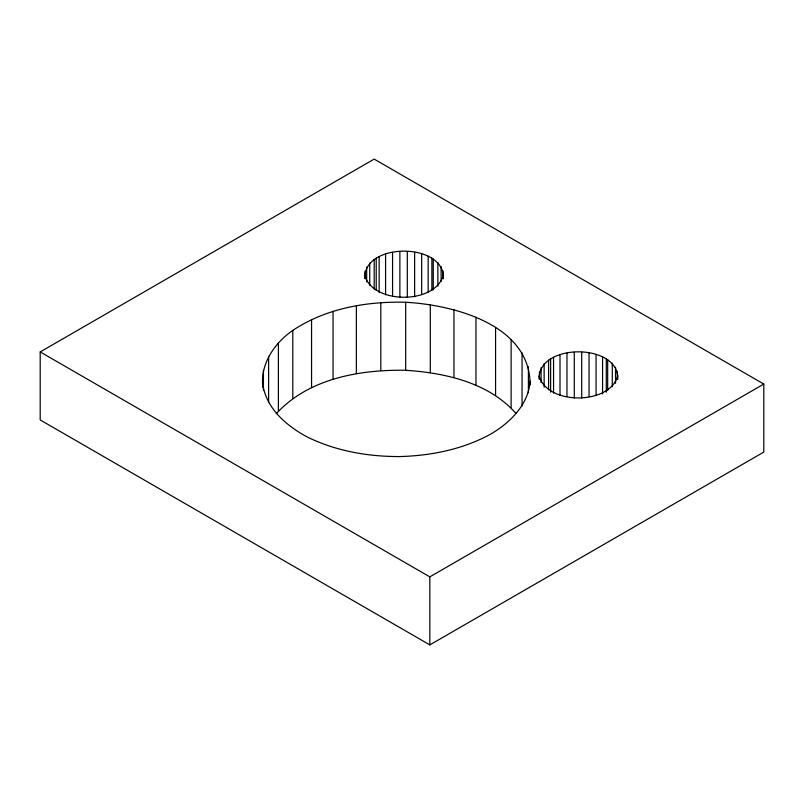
<?xml version="1.0" encoding="UTF-8"?>
<svg xmlns="http://www.w3.org/2000/svg" width="804" height="804" viewBox="0 0 804 804"><rect width="100%" height="100%" fill="white"/><g stroke="black" fill="none" stroke-linecap="round" stroke-linejoin="round"><path stroke-width="1.21" d="M262.848 387.196C260.054 363.941 274.395 343.167 292.797 330.384C325.891 308.394 366.513 301.239 405.678 302.254C453.768 304.947 530.248 324.605 530.127 384.835M364.755 278.003C363.981 241.974 445.104 242.185 443.386 278.707M539.162 378.694C538.389 342.665 619.502 342.876 617.784 379.398M530.127 381.126C528.449 404.734 510.238 422.492 490.963 433.959C463.024 449.346 431.125 455.757 399.457 456.571C367.528 456.612 335.288 450.964 306.555 436.622C286.314 425.597 266.586 408.703 262.848 384.724M443.386 274.998C435.818 304.314 373.287 304.796 364.755 275.531M617.784 375.689C610.226 405.005 547.695 405.497 539.162 376.222M276.295 413.698C308.485 378.413 359.901 369.528 405.678 370.282C445.135 372.865 488.52 382.553 515.816 413.266M40.2 351.921L374.172 159.102L763.8 384.061L763.8 452.079L429.828 644.898L40.2 419.939L40.2 351.921L429.828 576.87L763.8 384.061M617.351 371.408L617.351 378.825M615.522 367.217L615.522 383.297M612.286 363.257L612.286 386.764M607.663 359.649L607.663 390.563M606.286 358.815L606.286 392.211M602.578 356.926L602.578 394.03M596.065 354.554L596.065 395.367M589.041 352.996L589.041 396.282M581.704 352.232L581.704 398M574.277 352.283L574.277 398.05M566.971 353.147L566.971 396.432M559.996 354.805L559.996 395.618M553.564 357.277L553.564 393.146M550.619 358.815L550.619 392.211M548.589 360.081L548.589 389.759M544.137 363.74L544.137 387.237M541.082 367.729L541.082 382.573M539.424 371.94L539.424 379.357M528.399 366.795L528.399 392.764M522.067 352.805L522.067 405.99M511.123 339.579L511.123 407.598M495.576 327.489L495.576 395.518M475.958 317.218L475.958 385.237M453.948 309.57L453.948 377.599M442.944 270.707L442.944 278.134M441.115 266.526L441.115 281.37M437.878 262.566L437.878 286.063M433.255 258.958L433.255 289.872M431.879 258.124L431.879 290.274M430.291 304.585L430.291 372.604M429.828 576.87L429.828 644.898M428.17 256.235L428.17 292.093M421.668 253.863L421.668 294.676M414.633 252.295L414.633 296.827M407.296 251.541L407.296 297.299M405.678 302.254L405.678 370.282M399.869 251.592L399.869 297.349M392.563 252.446L392.563 295.741M385.588 254.114L385.588 294.927M380.805 302.585L380.805 370.614M379.156 256.587L379.156 292.455M376.222 258.124L376.222 290.274M374.192 259.38L374.192 289.068M369.729 263.049L369.729 285.309M366.674 267.039L366.674 281.882M365.016 271.239L365.016 278.666M356.363 305.58L356.363 373.609M333.057 311.238L333.057 379.257M311.56 319.55L311.56 387.568M292.797 330.384L292.797 398.402M278.395 342.795L278.395 410.814M268.606 356.252L268.606 402.01M263.421 370.363L263.421 390.151"/></g></svg>
